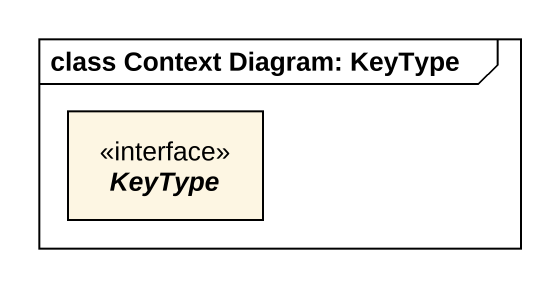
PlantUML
@startuml
mainframe class Context Diagram: KeyType
hide circle
hide empty members
interface KeyType
@enduml
